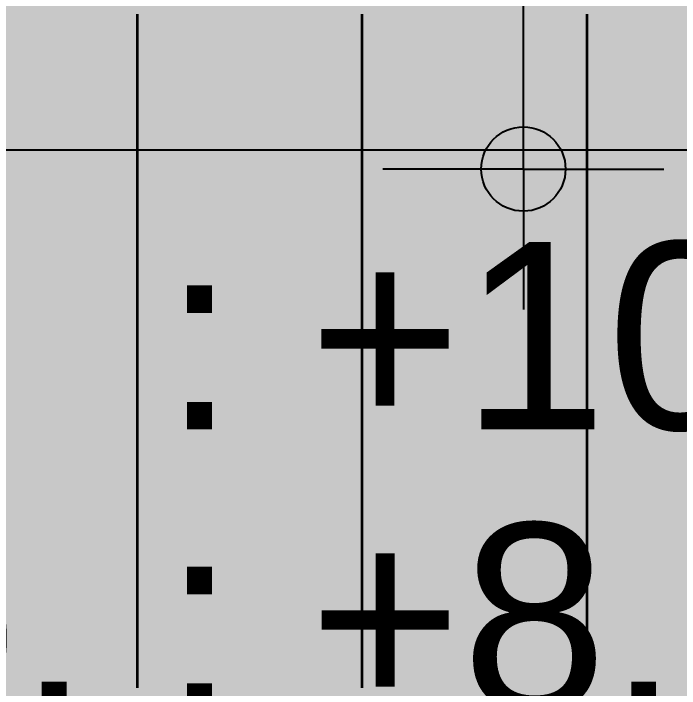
# Model space of a CAD drawing. Header units: centimetres. Extents: x 0.3 to 84.3, y 0.3 to 59.7.
# Drawn here: x 52.666 to 53.377, y 15.064 to 15.784 of the extents above; entities that cross this region are included whole.
import ezdxf

# ---------------------------------------------------------------- set-up
doc = ezdxf.new("R2010")
doc.units = ezdxf.units.CM
doc.linetypes.add('AUSGEZOGEN', pattern=[0])
doc.linetypes.add('PHANTOM', pattern=[63.5, 31.75, -6.35, 6.35, -6.35, 6.35, -6.35])
for name, color, linetype, lineweight in [('Ausbau Raeume', 7, 'AUSGEZOGEN', 35), ('Deckendaemmung', 7, 'AUSGEZOGEN', 25), ('Rolladen', 7, 'AUSGEZOGEN', 25), ('Text Koten', 7, 'AUSGEZOGEN', 50), ('Werkplan- Ausfuehrungsmasse', 7, 'AUSGEZOGEN', 25)]:
    doc.layers.add(name, color=color, linetype=linetype, lineweight=lineweight)
doc.styles.add('ARIAL', font='ARIAL.TTF')

msp = doc.modelspace()

# ---------------------------------------------------------------- hatches: boundary and pattern name
at = {"layer": 'Deckendaemmung', "linetype": 'AUSGEZOGEN', "lineweight": 25, "true_color": 0xfffddf}
msp.add_hatch(color=7, dxfattribs=at).paths.add_polyline_path([(63.04, 16.114), (47.44, 16.114), (47.44, 11.404), (49.54, 11.404), (49.54, 11.092), (55.87, 11.092), (55.87, 11.404), (56.9, 11.404), (56.9, 11.092), (63.04, 11.092)])

# ---------------------------------------------------------------- linework, layer by layer
at = {"layer": 'Ausbau Raeume', "color": 254, "linetype": 'AUSGEZOGEN', "lineweight": 35}
for p, q in [((52.79817, 15.0646), (52.79817, 15.78316)), ((53.03817, 15.0646), (53.03817, 15.78316)), ((53.27817, 15.0646), (53.27817, 15.78316))]:
    msp.add_line(p, q, dxfattribs=at)
at = {"layer": 'Rolladen', "color": 7, "linetype": 'PHANTOM', "lineweight": 25}
msp.add_line((55.77, 15.638), (49.64, 15.638), dxfattribs=at)
at = {"layer": 'Werkplan- Ausfuehrungsmasse', "color": 7, "linetype": 'AUSGEZOGEN', "lineweight": 25}
for q in [(53.21, 16.474), (53.06, 15.618), (53.36, 15.618), (53.21, 15.618), (53.21, 15.468)]:
    msp.add_line((53.21, 15.618), q, dxfattribs=at)
msp.add_circle((53.21, 15.618), 0.045, dxfattribs=at)

# ---------------------------------------------------------------- texts
at = {"layer": 'Text Koten', "color": 7, "linetype": 'AUSGEZOGEN', "lineweight": 35, "char_height": 0.2, "width": 0.1, "attachment_point": 7, "style": 'ARIAL'}
for s, insert in [('uk\\~f.\\~St.\\~\\~:\\~+10.77', (51.72333, 15.33733)), ('ok\\~f.\\~Bo.\\~:\\~+8.60', (51.72333, 15.03733))]:
    msp.add_mtext(s, dxfattribs=dict(at, insert=insert))

doc.saveas('drawing.dxf')
